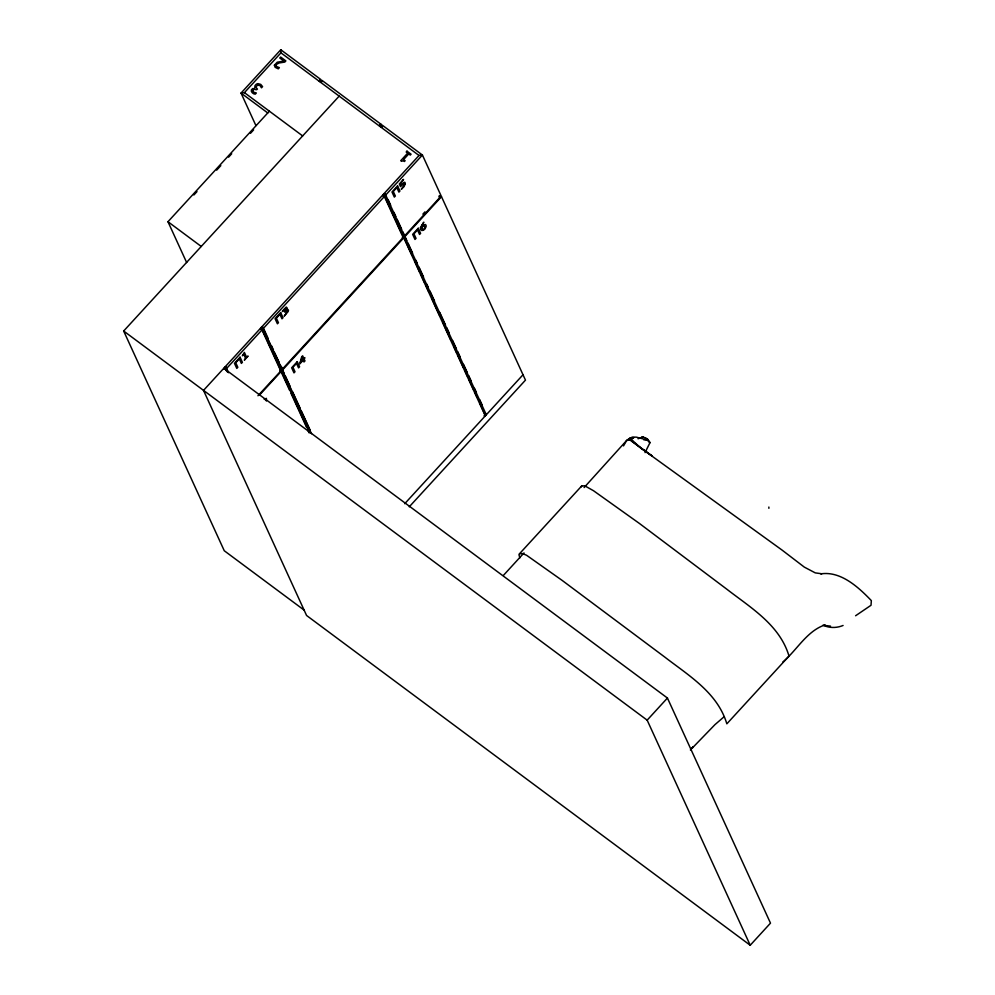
<?xml version="1.0" encoding="UTF-8"?>
<svg xmlns="http://www.w3.org/2000/svg" width="995" height="995" viewBox="0 0 995 995"><rect width="100%" height="100%" fill="white"/><g stroke="black" fill="none" stroke-linecap="round" stroke-linejoin="round"><path stroke-width="1.49" d="M266.386 401.047L266.399 398.373L264.148 399.206M645.034 452.613L649.984 442.663L645.942 438.422L649.984 442.663L647.546 439.044L643.118 436.942L638.044 438.758M623.517 445.909L626.614 440.511L632.298 437.066L636.464 437.166L646.663 439.84L643.815 439.827M821.77 573.767L815.278 572.884L804.333 567.125L782.095 550.111L640.879 448.098L631.017 440.648L652.036 455.909L640.879 448.098L631.29 439.38L626.614 440.511L584.115 487.562M768.886 508.321L768.861 507.04M519.514 553.742L522.574 553.581L526.566 555.26L562.001 580.296L664.623 656.961C688.739 675.58 717.594 692.731 726.835 723.838L789.01 656.078C779.769 624.959 750.902 607.846 726.798 589.189L639.387 523.432L593.468 490.697L584.749 485.809L581.689 485.97L519.514 553.742L518.967 554.75L519.85 557.896M581.689 485.97L581.142 486.978M319.32 81.366L320.937 79.6L280.789 49.75L241.039 93.082L255.914 125.594M267.767 112.957L241.039 93.082L244.434 92.635L280.938 52.834L280.789 49.75M186.65 262.531L167.968 221.723L269.384 111.179M193.888 194.995L196.998 191.6M216.674 170.145L220.815 165.63M228.589 157.173L231.711 153.752M250.491 133.293L253.625 129.872M320.427 82.187L322.044 80.421L381.16 124.363L382.453 127.186M304.122 610.109L224.261 550.745L123.666 331.024L339.171 96.117M379.543 126.129L381.16 124.363M380.65 126.95L382.267 125.183L422.415 155.033L441.183 196.015L282.07 369.456L262.58 327.94L282.07 369.456M402.701 234.708L404.467 236.039L385.712 195.045L422.415 155.033L419.019 155.481L203.515 390.388L306.572 615.482L750.218 945.25L770.491 923.136L667.434 698.042L223.8 368.274M228.527 372.727L226.586 368.486L262.282 329.581L261.573 329.046L279.682 368.623M263.302 328.474L384.692 196.152L383.971 195.617L402.092 235.193M280.192 369.692L282.281 367.404M422.863 214.161L424.964 211.873M281.349 368.921L281.523 368.125M402.229 237.158L403.46 237.133L384.692 196.152M280.304 370.451L279.806 371.011L281.361 371.234L309.184 432.004M281.324 369.344L282.157 369.046L281.66 369.593L310.129 431.78M257.954 395.749L281.846 369.891M259.309 395.276L281.361 371.234M311.497 433.721L282.381 370.128L403.771 237.805L485.286 415.873M409.256 506.816L525.472 380.127L441.494 196.687L404.778 236.71L486.306 414.766M484.067 415.885L485.759 413.435M404.704 503.719L523.022 374.754M503.321 575.496L524.004 552.934M750.218 945.25L647.16 720.156L667.434 698.042M690.368 749.944L693.366 746.772L691.102 748.874M692.483 747.842L714.97 724.634L723.962 716.86M782.754 662.135C796.871 650.27 806.883 630.818 825.116 624.897M855.6 615.756L871.023 605.271L871.334 600.607C858.598 587.336 840.812 570.794 820.738 573.879M639.188 438.322L643.118 436.942L639.312 438.31M843.088 625.469C836.957 628.044 829.992 628.181 823.86 625.532M626.614 440.511L631.29 439.38L633.044 441.917M630.283 438.31L632.758 437.85M439.23 196.985L441.494 196.687M830.526 626.129L822.877 625.27M280.938 52.834L419.019 155.481M385.712 195.045L383.933 193.726L385.227 196.55M382.913 194.833L383.635 195.368M244.434 92.635L302.654 135.917M167.968 221.723L201.251 246.461M260.516 328.263L261.237 328.798M280.291 368.138L281.013 368.672L261.523 327.156L262.817 329.979M281.66 369.593L282.381 370.128M280.329 370.028L281.05 370.563L262.282 329.581M226.586 368.486L225.865 367.951L227.805 372.192M123.666 331.024L647.16 720.156M265.267 399.567L265.64 400.326M439.653 195.866L440.263 197.209M439.019 195.953L439.628 197.296M388.075 199.585L390.649 205.219M393.871 212.271L395.811 216.487M397.104 219.31L401.619 229.173M402.9 231.984L406.768 240.442M408.062 243.253L412.577 253.116M415.798 260.155L417.092 262.966M419.032 267.195L423.534 277.058M426.768 284.097L428.049 286.921M429.989 291.137L434.504 301M439.666 312.268L445.462 324.942M446.755 327.765L449.33 333.4M452.563 340.439L456.431 348.884M457.712 351.708L460.299 357.342M463.521 364.381L467.389 372.839M468.682 375.65L471.257 381.284M474.478 388.324L476.418 392.552M479.64 399.592L482.227 405.226M388.46 203.614L392.988 213.515M394.281 216.338L398.174 224.82M399.468 227.644L402.055 233.303M404.306 238.215L412.067 255.168M415.301 262.232L419.828 272.132M421.121 274.956L425.002 283.438M426.295 286.261L428.882 291.908M432.116 298.985L439.889 315.937M443.123 323.002L450.884 339.967M454.118 347.031L456.705 352.678M457.998 355.513L463.832 368.225M465.125 371.048L467.712 376.707M469.006 379.53L473.533 389.431M474.826 392.254L476.767 396.495M480 403.56L484.528 413.447M263.737 328.798L268.264 338.686M271.473 345.688L273.438 350.004M274.695 352.74L279.272 362.715M280.503 365.414L284.371 373.859M285.391 376.11L290.167 386.545M292.518 391.657L300.279 408.609M301.572 411.445L306.099 421.333M306.298 421.756L310.166 430.201M282.617 372.18L310.44 432.949M266.063 337.044L268.65 342.703M269.943 345.526L275.764 358.25M277.058 361.073L279.645 366.732M281.896 371.645L286.423 381.533M288.363 385.774L289.657 388.597M292.891 395.662L300.664 412.626M303.898 419.691L306.485 425.338M307.778 428.173L309.719 432.402M280.64 370.7L289.694 390.488M290.988 393.311L306.522 427.228M307.816 430.051L309.109 432.887M227.482 371.943L224.82 367.167L226.76 371.409M286.075 308.811L284.744 312.107C289.769 307.642 285.142 315.303 284.209 316.099L288.14 311.572A3.632 1.58 -53.4 0 0 288.413 310.067L287.617 309.258L286.137 310.129L287.095 307.89L286.286 307.045L282.269 311.174C282.99 313.214 284.57 306.883 286.075 308.811M252.805 90.52L253.576 92.149L256.362 92.983L255.267 94.177C252.531 94.152 249.397 90.421 252.63 88.592C256.959 89.376 253.19 86.229 256.038 84.463A3.632 3.184 -24.6 0 1 257.966 83.63L260.752 84.401L262.58 86.627L261.486 87.821L259.931 85.421L257.369 85.234L255.926 87.137L257.431 89.09C256.548 90.968 253.613 87.722 252.805 90.52M274.396 65.197L275.13 67.299L278.289 68.854L279.384 67.648L276.137 66.329L276.473 64.364L279.209 62.946L284.794 62.088L285.876 60.906L280.665 57.038L279.782 57.996L283.923 61.081L277.244 62.2L274.396 65.197M420.475 227.569C419.679 232.171 424.853 230.815 425.649 227.594A3.706 1.617 -53.4 0 0 426.196 225.853C425.81 222.37 422.017 226.325 421.544 227.967L421.669 225.915A2.923 1.269 -53.4 0 1 422.576 224.323L423.808 222.171L420.475 227.569M425.163 226.711C421.382 235.181 421.047 222.544 425.163 226.711M405.338 183.702L403.982 186.699L401.271 189.274C403.211 187.396 406.806 179.573 400.537 186.637L399.331 184L403.56 179.386L400.599 183.515L401.221 184.871L403.846 182.458A2.898 1.256 -53.4 0 1 404.965 182.458L405.338 183.702M243.626 353.797L242.332 355.762L243.937 354.705L245.504 358.125L244.347 360.178L248.116 356.073L246.499 357.043L244.397 352.429L243.626 353.797M302.007 357.678L300.328 362.516L302.928 359.68L302.007 357.678M301.684 356.832L299.769 363.946L303.176 360.227L303.985 361.993L304.98 360.899L304.171 359.145L304.843 357.603L303.923 358.598L302.642 355.787L301.684 356.832M319.718 79.898L321.945 81.553L319.718 79.898M379.941 124.661L382.167 126.315L379.941 124.661M406.967 151.153L406.184 152.011L407.676 153.13L400.724 160.705L401.607 161.352L402.913 160.767L404.418 161.476L405.127 160.705L403.597 159.573L408.771 153.939L410.301 155.071L411.084 154.213L406.967 151.153M226.039 367.155L224.012 369.369L226.039 367.155M262.755 327.131L260.727 329.345L262.755 327.131M385.164 193.714L383.137 195.916L385.164 193.714M280.677 312.604L275.08 318.698L277.418 323.81L278.451 322.691L276.386 318.189L279.931 314.32L281.995 318.823L283.028 317.703L280.677 312.604M240.056 357.193L234.459 363.299L236.798 368.411L237.817 367.292L235.753 362.777L239.31 358.909L241.375 363.424L242.394 362.304L240.056 357.193M397.59 185.903L391.993 191.998L394.331 197.109L395.351 196.003L393.286 191.488L396.843 187.62L398.908 192.122L399.928 191.015L397.59 185.903M418.261 228.253L412.651 234.36L414.99 239.472L416.022 238.352L413.957 233.837L417.502 229.969L419.567 234.484L420.599 233.365L418.261 228.253M297.244 361.67L291.647 367.777L293.985 372.889L295.005 371.769L292.953 367.267L296.498 363.399L298.562 367.901L299.582 366.782L297.244 361.67M630.022 438.21L628.392 439.019L633.914 437.651L630.022 438.21"/></g></svg>
